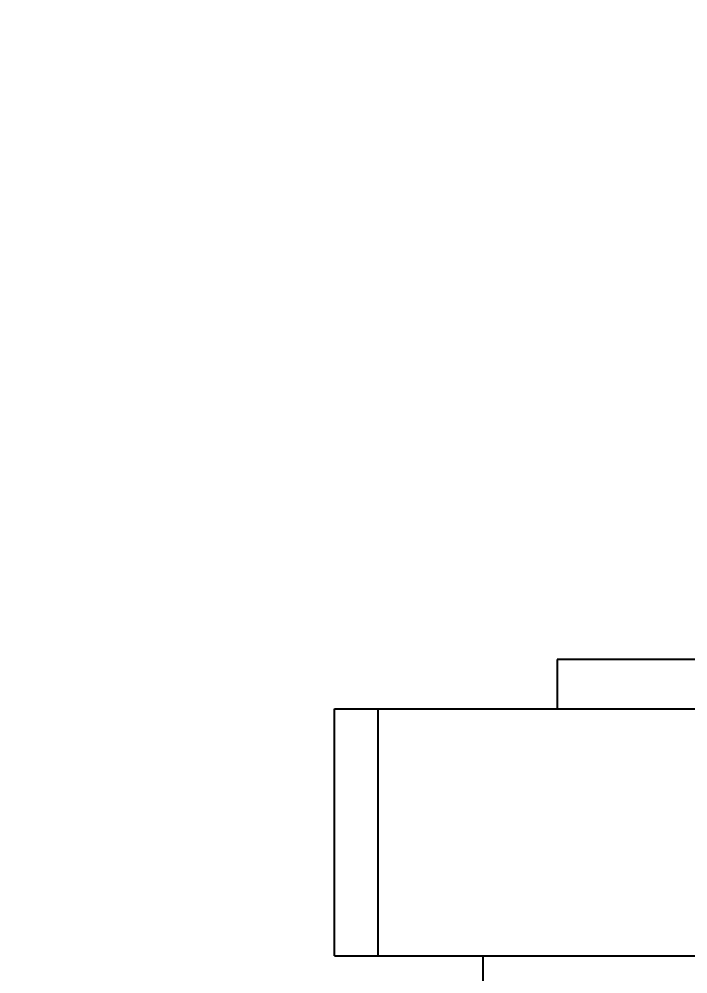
# Model space of a CAD drawing. Extents: x 0 to 790, y 0 to 579.
# Drawn here: x 496.26 to 509.78, y 237.69 to 257 of the extents above; entities that cross this region are included whole.
import ezdxf

# ---------------------------------------------------------------- set-up
doc = ezdxf.new("R2010")
doc.units = 0
doc.header["$LTSCALE"] = 10
doc.header["$MEASUREMENT"] = 0
doc.header["$PDMODE"] = 3
doc.header["$PDSIZE"] = -10
doc.layers.get('0').update_dxf_attribs({"linetype": 'CONTINUOUS'})
doc.layers.get('DEFPOINTS').update_dxf_attribs({"linetype": 'CONTINUOUS'})
doc.layers.add('1', color=7, linetype='CONTINUOUS')
doc.styles.add('Daelim Dimension', font='')
doc.styles.get('Daelim Dimension').set_extended_font_data('나눔고딕')
doc.dimstyles.new('DEFAULT', dxfattribs={"dimscale": 2, "dimtxt": 2, "dimasz": 2, "dimexe": 0, "dimexo": 2, "dimgap": 1, "dimtad": 1, "dimdec": 0, "dimzin": 9, "dimdsep": 46, "dimtxsty": 'Daelim Dimension', "dimcen": 0.5, "dimclrd": 5, "dimclre": 5, "dimclrt": 256, "dimadec": 1, "dimazin": 0, "dimtfac": 1, "dimtdec": 0, "dimtix": 1, "dimtmove": 0, "dimatfit": 3, "dimfxl": 1, "dimtolj": 1, "dimtzin": 1, "dimlwd": 9, "dimlwe": 9, "dimarcsym": 0})

# ---------------------------------------------------------------- blocks, each defined once
blk = doc.blocks.new('*D2')
at = {"color": 5, "lineweight": 9, "ltscale": 0.5, "transparency": 16777216}
for p, q in [((408.552, 375.737), (408.552, 221.459)), ((531.139, 254.053), (531.139, 221.459)), ((412.552, 223.459), (527.139, 223.459))]:
    blk.add_line(p, q, dxfattribs=at)
at = {"color": 5, "ltscale": 0.5, "transparency": 16777216}
for points in [[(412.552, 224.126), (412.552, 222.792), (408.552, 223.459)], [(527.139, 224.126), (527.139, 222.792), (531.139, 223.459)]]:
    blk.add_solid(points, dxfattribs=at)
at = {"layer": 'DEFPOINTS', "color": 0, "ltscale": 0.5, "transparency": 16777216}
for p in [(408.552, 379.737), (531.139, 258.053), (531.139, 223.459)]:
    blk.add_point(p, dxfattribs=at)
at = {"color": 7, "ltscale": 0.5, "transparency": 16777216, "insert": (469.845, 230.91), "char_height": 10, "attachment_point": 5, "style": 'Daelim Dimension'}
blk.add_mtext('\\A1;123', dxfattribs=at)

msp = doc.modelspace()

# ---------------------------------------------------------------- linework, layer by layer
at = {"layer": '1', "color": 7, "linetype": 'Continuous', "lineweight": -3}
for p, q in [((531.139, 244.053), (507.139, 244.053)), ((507.139, 244.053), (507.139, 243.053)), ((502.639, 243.053), (503.517, 243.053)), ((502.639, 238.053), (502.639, 243.053)), ((503.517, 243.053), (537.76, 243.053)), ((503.517, 238.053), (503.517, 243.053)), ((502.639, 238.053), (503.517, 238.053)), ((503.517, 238.053), (524.885, 238.053)), ((505.639, 238.053), (505.639, 220.053))]:
    msp.add_line(p, q, dxfattribs=at)

# ---------------------------------------------------------------- dimensions: what is measured, and where the dimension line sits
at = {"color": 5, "ltscale": 0.5}
dim = msp.add_linear_dim(base=(531.139, 223.459), p1=(408.552, 379.737), p2=(531.139, 258.053), dimstyle='DEFAULT', override={"dimtxt": 5, "dimexe": 1, "dimdec": 0, "dimclrd": 5, "dimclre": 5, "dimclrt": 7}, dxfattribs=at)
dim.commit()
dim.dimension.update_dxf_attribs({"geometry": '*D2', "text_midpoint": (469.845, 230.91)})

doc.saveas('drawing.dxf')
